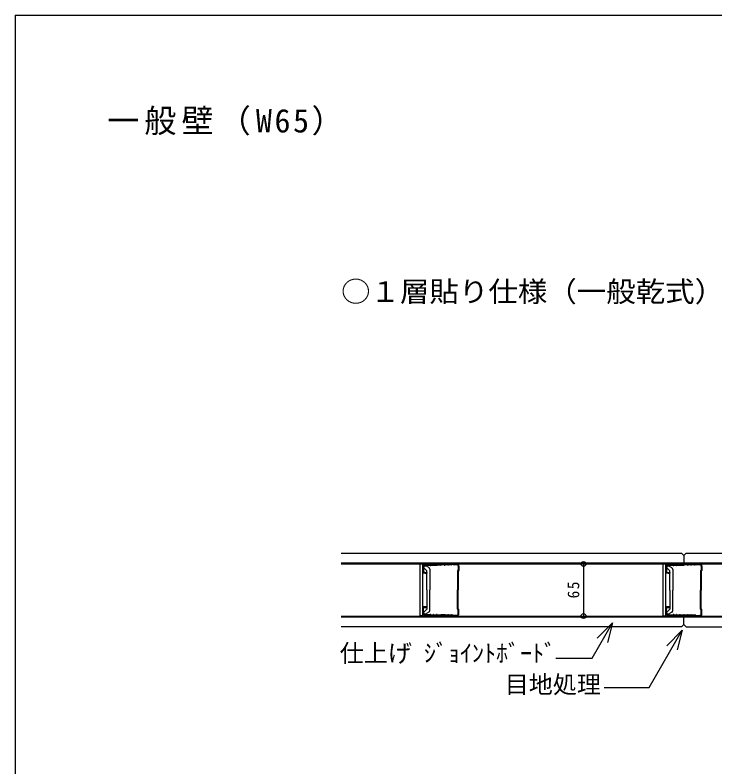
# Model space of a CAD drawing. Units: millimetres, scale not verified. Extents: x -1375 to 1375, y -973 to 950.
# Drawn here: x -1375 to -502, y 13 to 950 of the extents above; entities that cross this region are included whole.
import ezdxf
from ezdxf.enums import TextEntityAlignment as Align

# ---------------------------------------------------------------- set-up
doc = ezdxf.new("R2010")
doc.units = ezdxf.units.MM
doc.header["$LTSCALE"] = 10
doc.header["$PDMODE"] = 32
doc.header["$PDSIZE"] = 6
for name, color, linetype in [('1-1_中線', 7, 'Continuous'), ('1-2_太線１', 2, 'Continuous'), ('1-3_太線２', 3, 'Continuous'), ('1-5_寸法', 4, 'Continuous'), ('1-6_文字', 4, 'Continuous'), ('1-9_ハッチ', 4, 'Continuous'), ('F-3_太線２', 7, 'Continuous')]:
    doc.layers.add(name, color=color, linetype=linetype)
doc.styles.add('ＭＳ ゴシック', font='')
doc.styles.get('ＭＳ ゴシック').set_extended_font_data('MS Gothic')

msp = doc.modelspace()

# ---------------------------------------------------------------- linework, layer by layer
at = {"layer": '1-1_中線'}
for p, q in [((-968.73, 267.19), (-215.76, 267.19)), ((-968.73, 266.39), (-215.76, 266.39)), ((-968.73, 201.39), (-215.76, 201.39)), ((-968.73, 200.59), (-215.76, 200.59))]:
    msp.add_line(p, q, dxfattribs=at)
at = {"layer": '1-2_太線１'}
for p, q in [((-866.75, 262.78), (-866.75, 257.68)), ((-865.95, 262.78), (-865.95, 257.68)), ((-864.11, 265.48), (-859.25, 265.59)), ((-864.09, 264.68), (-859.23, 264.79)), ((-859.36, 264.8), (-857.53, 264.56)), ((-859.25, 265.59), (-857.42, 265.35)), ((-857.05, 265.36), (-855.44, 265.67)), ((-856.91, 264.57), (-855.29, 264.88)), ((-855.17, 264.88), (-853.54, 264.65)), ((-855.06, 265.67), (-853.43, 265.44)), ((-853.06, 265.45), (-851.44, 265.76)), ((-852.91, 264.67), (-851.29, 264.97)), ((-851.17, 264.97), (-849.54, 264.74)), ((-851.06, 265.77), (-849.43, 265.54)), ((-849.06, 265.54), (-847.44, 265.85)), ((-848.91, 264.76), (-847.29, 265.06)), ((-847.2, 265.07), (-844.43, 264.85)), ((-847.13, 265.87), (-844.36, 265.64)), ((-841.37, 266), (-844.13, 265.65)), ((-841.27, 265.21), (-844.03, 264.85)), ((-839.55, 264.97), (-841.18, 265.21)), ((-839.43, 265.77), (-841.06, 266)), ((-837.44, 266.08), (-839.06, 265.77)), ((-837.29, 265.29), (-838.91, 264.99)), ((-835.55, 265.07), (-837.18, 265.3)), ((-835.44, 265.86), (-837.07, 266.09)), ((-833.44, 266.17), (-835.06, 265.87)), ((-833.29, 265.39), (-834.91, 265.08)), ((-831.55, 265.16), (-833.18, 265.39)), ((-831.44, 265.95), (-833.07, 266.18)), ((-829.25, 266.28), (-831.07, 265.96)), ((-829.17, 265.49), (-830.93, 265.17)), ((-829.25, 266.28), (-824.52, 266.39)), ((-829.17, 265.49), (-824.5, 265.59)), ((-821.76, 263.69), (-821.76, 258.46)), ((-563.75, 262.66), (-563.75, 257.55)), ((-562.95, 262.66), (-562.95, 257.55)), ((-561.11, 265.35), (-556.25, 265.47)), ((-561.09, 264.55), (-556.23, 264.67)), ((-556.36, 264.67), (-554.53, 264.43)), ((-556.25, 265.47), (-554.42, 265.22)), ((-554.05, 265.23), (-552.44, 265.54)), ((-553.91, 264.45), (-552.29, 264.75)), ((-552.17, 264.76), (-550.54, 264.52)), ((-552.06, 265.55), (-550.43, 265.32)), ((-550.06, 265.32), (-548.44, 265.63)), ((-549.91, 264.54), (-548.29, 264.85)), ((-548.17, 264.85), (-546.54, 264.62)), ((-548.06, 265.64), (-546.43, 265.41)), ((-546.06, 265.42), (-544.44, 265.72)), ((-545.91, 264.63), (-544.29, 264.94)), ((-544.2, 264.94), (-541.43, 264.72)), ((-544.13, 265.74), (-541.36, 265.52)), ((-538.37, 265.87), (-541.13, 265.52)), ((-538.27, 265.08), (-541.03, 264.73)), ((-536.55, 264.85), (-538.18, 265.08)), ((-536.43, 265.64), (-538.06, 265.87)), ((-534.44, 265.95), (-536.06, 265.65)), ((-534.29, 265.17), (-535.91, 264.86)), ((-532.55, 264.94), (-534.18, 265.17)), ((-532.44, 265.73), (-534.07, 265.96)), ((-530.44, 266.05), (-532.06, 265.74)), ((-530.29, 265.26), (-531.91, 264.95)), ((-528.55, 265.03), (-530.18, 265.26)), ((-528.44, 265.82), (-530.07, 266.05)), ((-526.25, 266.16), (-528.07, 265.83)), ((-526.17, 265.36), (-527.93, 265.04)), ((-526.25, 266.16), (-521.52, 266.27)), ((-526.17, 265.36), (-521.5, 265.47)), ((-518.76, 263.57), (-518.76, 258.33)), ((-864, 255.78), (-861.77, 255.83)), ((-863.99, 254.98), (-861.75, 255.03)), ((-861.77, 255.83), (-861.75, 255.03)), ((-823.56, 257.79), (-823.56, 233.96)), ((-821.76, 258.46), (-822.76, 257.46)), ((-822.76, 257.46), (-822.76, 233.96)), ((-561, 255.65), (-558.77, 255.71)), ((-560.99, 254.85), (-558.75, 254.91)), ((-558.77, 255.71), (-558.75, 254.91)), ((-520.56, 257.66), (-520.56, 233.83)), ((-518.76, 258.33), (-519.76, 257.33)), ((-519.76, 257.33), (-519.76, 233.83)), ((-823.56, 210.13), (-823.56, 233.96)), ((-822.76, 210.46), (-822.76, 233.96)), ((-520.56, 210), (-520.56, 233.83)), ((-519.76, 210.33), (-519.76, 233.83)), ((-866.75, 205.13), (-866.75, 210.23)), ((-865.95, 205.13), (-865.95, 210.23)), ((-864, 212.13), (-861.77, 212.08)), ((-863.99, 212.93), (-861.75, 212.88)), ((-861.77, 212.08), (-861.75, 212.88)), ((-821.76, 209.46), (-822.76, 210.46)), ((-563.75, 205.01), (-563.75, 210.11)), ((-562.95, 205.01), (-562.95, 210.11)), ((-561, 212.01), (-558.77, 211.95)), ((-560.99, 212.81), (-558.75, 212.75)), ((-558.77, 211.95), (-558.75, 212.75)), ((-518.76, 209.33), (-519.76, 210.33)), ((-864.11, 202.43), (-859.25, 202.32)), ((-864.09, 203.23), (-859.23, 203.12)), ((-859.36, 203.11), (-857.53, 203.36)), ((-859.25, 202.32), (-857.42, 202.57)), ((-857.05, 202.56), (-855.44, 202.25)), ((-856.91, 203.34), (-855.29, 203.04)), ((-855.17, 203.03), (-853.54, 203.26)), ((-855.06, 202.24), (-853.43, 202.47)), ((-853.06, 202.46), (-851.44, 202.16)), ((-852.91, 203.25), (-851.29, 202.94)), ((-851.17, 202.94), (-849.54, 203.17)), ((-851.06, 202.15), (-849.43, 202.38)), ((-849.06, 202.37), (-847.44, 202.06)), ((-848.91, 203.16), (-847.29, 202.85)), ((-847.2, 202.85), (-844.43, 203.07)), ((-847.13, 202.05), (-844.36, 202.27)), ((-841.37, 201.92), (-844.13, 202.27)), ((-841.27, 202.71), (-844.03, 203.06)), ((-839.55, 202.94), (-841.18, 202.71)), ((-839.43, 202.15), (-841.06, 201.92)), ((-837.44, 201.83), (-839.06, 202.14)), ((-837.29, 202.62), (-838.91, 202.93)), ((-835.55, 202.85), (-837.18, 202.62)), ((-835.44, 202.06), (-837.07, 201.83)), ((-833.44, 201.74), (-835.06, 202.05)), ((-833.29, 202.53), (-834.91, 202.83)), ((-831.55, 202.76), (-833.18, 202.53)), ((-831.44, 201.97), (-833.07, 201.73)), ((-829.25, 201.63), (-831.07, 201.96)), ((-829.17, 202.43), (-830.93, 202.75)), ((-829.25, 201.63), (-824.52, 201.52)), ((-829.17, 202.43), (-824.5, 202.32)), ((-561.11, 202.31), (-556.25, 202.19)), ((-561.09, 203.11), (-556.23, 202.99)), ((-556.36, 202.99), (-554.53, 203.23)), ((-556.25, 202.19), (-554.42, 202.44)), ((-554.05, 202.43), (-552.44, 202.12)), ((-553.91, 203.21), (-552.29, 202.91)), ((-552.17, 202.91), (-550.54, 203.14)), ((-552.06, 202.11), (-550.43, 202.34)), ((-550.06, 202.34), (-548.44, 202.03)), ((-549.91, 203.12), (-548.29, 202.82)), ((-548.17, 202.81), (-546.54, 203.04)), ((-548.06, 202.02), (-546.43, 202.25)), ((-546.06, 202.24), (-544.44, 201.94)), ((-545.91, 203.03), (-544.29, 202.72)), ((-544.2, 202.72), (-541.43, 202.94)), ((-544.13, 201.92), (-541.36, 202.15)), ((-538.37, 201.79), (-541.13, 202.14)), ((-538.27, 202.58), (-541.03, 202.93)), ((-536.55, 202.81), (-538.18, 202.58)), ((-536.43, 202.02), (-538.06, 201.79)), ((-534.44, 201.71), (-536.06, 202.01)), ((-534.29, 202.49), (-535.91, 202.8)), ((-532.55, 202.72), (-534.18, 202.49)), ((-532.44, 201.93), (-534.07, 201.7)), ((-530.44, 201.62), (-532.06, 201.92)), ((-530.29, 202.4), (-531.91, 202.71)), ((-528.55, 202.63), (-530.18, 202.4)), ((-528.44, 201.84), (-530.07, 201.61)), ((-526.25, 201.5), (-528.07, 201.83)), ((-526.17, 202.3), (-527.93, 202.62)), ((-526.25, 201.5), (-521.52, 201.39)), ((-526.17, 202.3), (-521.5, 202.19))]:
    msp.add_line(p, q, dxfattribs=at)
for points in [[(-822.56, 263.69), (-822.56, 258.79), (-823.56, 257.79)], [(-519.56, 263.57), (-519.56, 258.66), (-520.56, 257.66)], [(-822.56, 204.22), (-822.56, 209.13), (-823.56, 210.13)], [(-821.76, 204.22), (-821.76, 204.57), (-821.76, 209.46)], [(-519.56, 204.09), (-519.56, 209), (-520.56, 210)], [(-518.76, 204.09), (-518.76, 204.45), (-518.76, 209.33)]]:
    msp.add_lwpolyline(points, dxfattribs=at)
for centre, radius, start, end in [((-864.05, 262.78), 2.7, 91.31999, 180), ((-864.05, 262.78), 1.9, 91.31999, 180), ((-857.27, 266.49), 1.95, 262.40431, 271.31999), ((-857.27, 266.49), 1.15, 262.40431, 271.31999), ((-857.27, 266.49), 1.15, 271.31999, 280.72708), ((-857.27, 266.49), 1.95, 271.31999, 280.72708), ((-855.22, 264.54), 1.15, 91.31999, 100.72708), ((-855.22, 264.54), 0.35, 91.31999, 100.72708), ((-855.22, 264.54), 1.15, 81.9129, 91.31999), ((-855.22, 264.54), 0.35, 81.9129, 91.31999), ((-853.27, 266.58), 1.95, 261.9129, 271.31999), ((-853.27, 266.58), 1.15, 261.9129, 271.31999), ((-853.27, 266.58), 1.15, 271.31999, 280.72708), ((-853.27, 266.58), 1.95, 271.31999, 280.72708), ((-851.22, 264.63), 1.15, 91.31999, 100.72708), ((-851.22, 264.63), 0.35, 91.31999, 100.72708), ((-851.22, 264.63), 1.15, 81.9129, 91.31999), ((-851.22, 264.63), 0.35, 81.9129, 91.31999), ((-849.27, 266.67), 1.95, 261.9129, 271.31999), ((-849.27, 266.67), 1.15, 261.9129, 271.31999), ((-849.27, 266.67), 1.15, 271.31999, 280.72708), ((-849.27, 266.67), 1.95, 271.31999, 280.72708), ((-847.22, 264.72), 1.15, 91.31999, 100.72708), ((-847.22, 264.72), 0.35, 91.31999, 100.72708), ((-847.22, 264.72), 1.15, 81.9129, 91.31999), ((-847.22, 264.72), 0.35, 81.9129, 91.31999), ((-844.27, 266.79), 1.95, 265.37427, 271.31999), ((-844.27, 266.79), 1.15, 265.37427, 271.31999), ((-844.27, 266.79), 1.15, 271.31998, 277.26572), ((-844.27, 266.79), 1.95, 271.31998, 277.26572), ((-841.23, 264.86), 1.15, 91.31998, 100.72707), ((-841.23, 264.86), 0.35, 91.31998, 100.72707), ((-841.23, 264.86), 1.15, 81.91289, 91.31998), ((-841.23, 264.86), 0.35, 81.91289, 91.31998), ((-839.27, 266.9), 1.95, 261.91289, 271.31998), ((-839.27, 266.9), 1.15, 261.91289, 271.31998), ((-839.27, 266.9), 1.15, 271.31998, 280.72707), ((-839.27, 266.9), 1.95, 271.31998, 280.72707), ((-837.23, 264.95), 1.15, 91.31998, 100.72707), ((-837.23, 264.95), 0.35, 91.31998, 100.72707), ((-837.23, 264.95), 1.15, 81.91289, 91.31998), ((-837.23, 264.95), 0.35, 81.91289, 91.31998), ((-835.27, 267), 1.95, 261.91289, 271.31998), ((-835.27, 267), 1.15, 261.91289, 271.31998), ((-835.27, 267), 1.15, 271.31998, 280.72707), ((-835.27, 267), 1.95, 271.31998, 280.72707), ((-833.23, 265.04), 1.15, 91.31998, 100.72707), ((-833.23, 265.04), 0.35, 91.31998, 100.72707), ((-833.23, 265.04), 1.15, 81.91289, 91.31998), ((-833.23, 265.04), 0.35, 81.91289, 91.31998), ((-831.28, 267.09), 1.95, 261.91289, 271.31998), ((-831.28, 267.09), 1.15, 261.91289, 271.31998), ((-831.28, 267.09), 1.15, 271.31998, 280.23567), ((-831.28, 267.09), 1.95, 271.31998, 280.23567), ((-824.46, 263.69), 2.7, 359.99998, 91.31999), ((-824.46, 263.69), 1.9, 359.99998, 91.31999), ((-561.05, 262.66), 2.7, 91.31999, 180), ((-561.05, 262.66), 1.9, 91.31999, 180), ((-554.27, 266.36), 1.95, 262.40431, 271.31999), ((-554.27, 266.36), 1.15, 262.40431, 271.31999), ((-554.27, 266.36), 1.15, 271.31999, 280.72708), ((-554.27, 266.36), 1.95, 271.31999, 280.72708), ((-552.22, 264.41), 1.15, 91.31999, 100.72708), ((-552.22, 264.41), 0.35, 91.31999, 100.72708), ((-552.22, 264.41), 1.15, 81.9129, 91.31999), ((-552.22, 264.41), 0.35, 81.9129, 91.31999), ((-550.27, 266.45), 1.95, 261.9129, 271.31999), ((-550.27, 266.45), 1.15, 261.9129, 271.31999), ((-550.27, 266.45), 1.15, 271.31999, 280.72708), ((-550.27, 266.45), 1.95, 271.31999, 280.72708), ((-548.22, 264.5), 1.15, 91.31999, 100.72708), ((-548.22, 264.5), 0.35, 91.31999, 100.72708), ((-548.22, 264.5), 1.15, 81.9129, 91.31999), ((-548.22, 264.5), 0.35, 81.9129, 91.31999), ((-546.27, 266.55), 1.95, 261.9129, 271.31999), ((-546.27, 266.55), 1.15, 261.9129, 271.31999), ((-546.27, 266.55), 1.15, 271.31999, 280.72708), ((-546.27, 266.55), 1.95, 271.31999, 280.72708), ((-544.22, 264.59), 1.15, 91.31999, 100.72708), ((-544.22, 264.59), 0.35, 91.31999, 100.72708), ((-544.22, 264.59), 1.15, 81.9129, 91.31999), ((-544.22, 264.59), 0.35, 81.9129, 91.31999), ((-541.27, 266.66), 1.95, 265.37427, 271.31999), ((-541.27, 266.66), 1.15, 265.37427, 271.31999), ((-541.27, 266.66), 1.15, 271.31998, 277.26572), ((-541.27, 266.66), 1.95, 271.31998, 277.26572), ((-538.23, 264.73), 1.15, 91.31998, 100.72707), ((-538.23, 264.73), 0.35, 91.31998, 100.72707), ((-538.23, 264.73), 1.15, 81.91289, 91.31998), ((-538.23, 264.73), 0.35, 81.91289, 91.31998), ((-536.27, 266.78), 1.95, 261.91289, 271.31998), ((-536.27, 266.78), 1.15, 261.91289, 271.31998), ((-536.27, 266.78), 1.15, 271.31998, 280.72707), ((-536.27, 266.78), 1.95, 271.31998, 280.72707), ((-534.23, 264.82), 1.15, 91.31998, 100.72707), ((-534.23, 264.82), 0.35, 91.31998, 100.72707), ((-534.23, 264.82), 1.15, 81.91289, 91.31998), ((-534.23, 264.82), 0.35, 81.91289, 91.31998), ((-532.27, 266.87), 1.95, 261.91289, 271.31998), ((-532.27, 266.87), 1.15, 261.91289, 271.31998), ((-532.27, 266.87), 1.15, 271.31998, 280.72707), ((-532.27, 266.87), 1.95, 271.31998, 280.72707), ((-530.23, 264.92), 1.15, 91.31998, 100.72707), ((-530.23, 264.92), 0.35, 91.31998, 100.72707), ((-530.23, 264.92), 1.15, 81.91289, 91.31998), ((-530.23, 264.92), 0.35, 81.91289, 91.31998), ((-528.28, 266.96), 1.95, 261.91289, 271.31998), ((-528.28, 266.96), 1.15, 261.91289, 271.31998), ((-528.28, 266.96), 1.15, 271.31998, 280.23567), ((-528.28, 266.96), 1.95, 271.31998, 280.23567), ((-521.46, 263.57), 2.7, 359.99998, 91.31999), ((-521.46, 263.57), 1.9, 359.99998, 91.31999), ((-864.05, 257.68), 2.7, 180, 271.31999), ((-864.05, 257.68), 1.9, 180, 271.31999), ((-561.05, 257.55), 2.7, 180, 271.31999), ((-561.05, 257.55), 1.9, 180, 271.31999), ((-864.05, 210.23), 2.7, 88.67999, 180), ((-864.05, 210.23), 1.9, 88.67999, 180), ((-561.05, 210.11), 2.7, 88.67999, 180), ((-561.05, 210.11), 1.9, 88.67999, 180), ((-864.05, 205.13), 2.7, 180, 268.67999), ((-864.05, 205.13), 1.9, 180, 268.67999), ((-857.27, 201.43), 1.95, 88.67999, 97.59567), ((-857.27, 201.43), 1.15, 88.67999, 97.59567), ((-857.27, 201.43), 1.15, 79.2729, 88.67999), ((-857.27, 201.43), 1.95, 79.2729, 88.67999), ((-855.22, 203.38), 1.15, 259.2729, 268.67999), ((-855.22, 203.38), 0.35, 259.2729, 268.67999), ((-855.22, 203.38), 1.15, 268.67999, 278.08708), ((-855.22, 203.38), 0.35, 268.67999, 278.08708), ((-853.27, 201.33), 1.95, 88.67999, 98.08708), ((-853.27, 201.33), 1.15, 88.67999, 98.08708), ((-853.27, 201.33), 1.15, 79.2729, 88.67999), ((-853.27, 201.33), 1.95, 79.2729, 88.67999), ((-851.22, 203.29), 1.15, 259.2729, 268.67999), ((-851.22, 203.29), 0.35, 259.2729, 268.67999), ((-851.22, 203.29), 1.15, 268.67999, 278.08708), ((-851.22, 203.29), 0.35, 268.67999, 278.08708), ((-849.27, 201.24), 1.95, 88.67999, 98.08708), ((-849.27, 201.24), 1.15, 88.67999, 98.08708), ((-849.27, 201.24), 1.15, 79.2729, 88.67999), ((-849.27, 201.24), 1.95, 79.2729, 88.67999), ((-847.22, 203.19), 1.15, 259.2729, 268.67999), ((-847.22, 203.19), 0.35, 259.2729, 268.67999), ((-847.22, 203.19), 1.15, 268.67999, 278.08708), ((-847.22, 203.19), 0.35, 268.67999, 278.08708), ((-844.27, 201.13), 1.95, 88.67999, 94.62572), ((-844.27, 201.13), 1.15, 88.67999, 94.62572), ((-844.27, 201.13), 1.15, 82.73425, 88.67998), ((-844.27, 201.13), 1.95, 82.73425, 88.67998), ((-841.23, 203.06), 1.15, 259.27289, 268.67998), ((-841.23, 203.06), 0.35, 259.27289, 268.67998), ((-841.23, 203.06), 1.15, 268.67998, 278.08707), ((-841.23, 203.06), 0.35, 268.67998, 278.08707), ((-839.27, 201.01), 1.95, 88.67998, 98.08707), ((-839.27, 201.01), 1.15, 88.67998, 98.08707), ((-839.27, 201.01), 1.15, 79.27289, 88.67998), ((-839.27, 201.01), 1.95, 79.27289, 88.67998), ((-837.23, 202.96), 1.15, 259.27289, 268.67998), ((-837.23, 202.96), 0.35, 259.27289, 268.67998), ((-837.23, 202.96), 1.15, 268.67998, 278.08707), ((-837.23, 202.96), 0.35, 268.67998, 278.08707), ((-835.27, 200.92), 1.95, 88.67998, 98.08707), ((-835.27, 200.92), 1.15, 88.67998, 98.08707), ((-835.27, 200.92), 1.15, 79.27289, 88.67998), ((-835.27, 200.92), 1.95, 79.27289, 88.67998), ((-833.23, 202.87), 1.15, 259.27289, 268.67998), ((-833.23, 202.87), 0.35, 259.27289, 268.67998), ((-833.23, 202.87), 1.15, 268.67998, 278.08707), ((-833.23, 202.87), 0.35, 268.67998, 278.08707), ((-831.28, 200.83), 1.95, 88.67998, 98.08707), ((-831.28, 200.83), 1.15, 88.67998, 98.08707), ((-831.28, 200.83), 1.15, 79.7643, 88.67998), ((-831.28, 200.83), 1.95, 79.7643, 88.67998), ((-824.46, 204.22), 2.7, 268.67999, 0), ((-824.46, 204.22), 1.9, 268.67999, 0), ((-561.05, 205.01), 2.7, 180, 268.67999), ((-561.05, 205.01), 1.9, 180, 268.67999), ((-554.27, 201.3), 1.95, 88.67999, 97.59567), ((-554.27, 201.3), 1.15, 88.67999, 97.59567), ((-554.27, 201.3), 1.15, 79.2729, 88.67999), ((-554.27, 201.3), 1.95, 79.2729, 88.67999), ((-552.22, 203.25), 1.15, 259.2729, 268.67999), ((-552.22, 203.25), 0.35, 259.2729, 268.67999), ((-552.22, 203.25), 1.15, 268.67999, 278.08708), ((-552.22, 203.25), 0.35, 268.67999, 278.08708), ((-550.27, 201.21), 1.95, 88.67999, 98.08708), ((-550.27, 201.21), 1.15, 88.67999, 98.08708), ((-550.27, 201.21), 1.15, 79.2729, 88.67999), ((-550.27, 201.21), 1.95, 79.2729, 88.67999), ((-548.22, 203.16), 1.15, 259.2729, 268.67999), ((-548.22, 203.16), 0.35, 259.2729, 268.67999), ((-548.22, 203.16), 1.15, 268.67999, 278.08708), ((-548.22, 203.16), 0.35, 268.67999, 278.08708), ((-546.27, 201.11), 1.95, 88.67999, 98.08708), ((-546.27, 201.11), 1.15, 88.67999, 98.08708), ((-546.27, 201.11), 1.15, 79.2729, 88.67999), ((-546.27, 201.11), 1.95, 79.2729, 88.67999), ((-544.22, 203.07), 1.15, 259.2729, 268.67999), ((-544.22, 203.07), 0.35, 259.2729, 268.67999), ((-544.22, 203.07), 1.15, 268.67999, 278.08708), ((-544.22, 203.07), 0.35, 268.67999, 278.08708), ((-541.27, 201), 1.95, 88.67999, 94.62572), ((-541.27, 201), 1.15, 88.67999, 94.62572), ((-541.27, 201), 1.15, 82.73425, 88.67998), ((-541.27, 201), 1.95, 82.73425, 88.67998), ((-538.23, 202.93), 1.15, 259.27289, 268.67998), ((-538.23, 202.93), 0.35, 259.27289, 268.67998), ((-538.23, 202.93), 1.15, 268.67998, 278.08707), ((-538.23, 202.93), 0.35, 268.67998, 278.08707), ((-536.27, 200.88), 1.95, 88.67998, 98.08707), ((-536.27, 200.88), 1.15, 88.67998, 98.08707), ((-536.27, 200.88), 1.15, 79.27289, 88.67998), ((-536.27, 200.88), 1.95, 79.27289, 88.67998), ((-534.23, 202.84), 1.15, 259.27289, 268.67998), ((-534.23, 202.84), 0.35, 259.27289, 268.67998), ((-534.23, 202.84), 1.15, 268.67998, 278.08707), ((-534.23, 202.84), 0.35, 268.67998, 278.08707), ((-532.27, 200.79), 1.95, 88.67998, 98.08707), ((-532.27, 200.79), 1.15, 88.67998, 98.08707), ((-532.27, 200.79), 1.15, 79.27289, 88.67998), ((-532.27, 200.79), 1.95, 79.27289, 88.67998), ((-530.23, 202.74), 1.15, 259.27289, 268.67998), ((-530.23, 202.74), 0.35, 259.27289, 268.67998), ((-530.23, 202.74), 1.15, 268.67998, 278.08707), ((-530.23, 202.74), 0.35, 268.67998, 278.08707), ((-528.28, 200.7), 1.95, 88.67998, 98.08707), ((-528.28, 200.7), 1.15, 88.67998, 98.08707), ((-528.28, 200.7), 1.15, 79.7643, 88.67998), ((-528.28, 200.7), 1.95, 79.7643, 88.67998), ((-521.46, 204.09), 2.7, 268.67999, 0), ((-521.46, 204.09), 1.9, 268.67999, 0)]:
    msp.add_arc(centre, radius, start, end, dxfattribs=at)
at = {"layer": '1-3_太線２'}
for p, q in [((-968.73, 279.69), (-544.09, 279.69)), ((-541.26, 276.87), (-541.26, 267.19)), ((-538.43, 279.69), (-215.76, 279.69)), ((-215.76, 267.19), (-968.73, 267.19)), ((-215.76, 200.59), (-968.73, 200.59)), ((-544.09, 188.09), (-968.73, 188.09)), ((-538.43, 188.09), (-541.26, 190.92)), ((-538.43, 188.09), (-215.76, 188.09))]:
    msp.add_line(p, q, dxfattribs=at)
for points in [[(-538.43, 279.69), (-541.26, 276.87), (-544.09, 279.69)], [(-544.09, 188.09), (-541.26, 190.92), (-541.26, 200.59)]]:
    msp.add_lwpolyline(points, dxfattribs=at)
at = {"layer": '1-5_寸法'}
msp.add_line((-666.44, 266.39), (-666.44, 201.39), dxfattribs=at)
at = {"layer": '1-5_寸法', "color": 3}
for p in [(-666.44, 266.39), (-666.44, 201.39)]:
    msp.add_point(p, dxfattribs=at)
at = {"layer": '1-6_文字'}
for p, q in [((-630.04, 193.08), (-636.6, 168.59)), ((-543.16, 183.61), (-562.38, 164.38)), ((-543.16, 183.61), (-549.72, 159.12))]:
    msp.add_line(p, q, dxfattribs=at)
for points in [[(-700.83, 148.83), (-655.58, 148.83), (-630.04, 193.08), (-649.26, 173.85)], [(-640.5, 112.13), (-584.42, 112.13), (-543.16, 183.61)]]:
    msp.add_lwpolyline(points, dxfattribs=at)
at = {"layer": '1-9_ハッチ'}
for p, q in [((-866.76, 266.39), (-869.99, 266.39)), ((-869.99, 201.52), (-869.99, 266.39)), ((-866.76, 201.52), (-866.76, 266.39)), ((-865.58, 262.49), (-865.89, 261.96)), ((-859.35, 261.78), (-862.17, 263.41)), ((-563.76, 266.27), (-566.99, 266.27)), ((-566.99, 201.39), (-566.99, 266.27)), ((-563.76, 201.39), (-563.76, 266.27)), ((-556.35, 261.65), (-559.17, 263.28)), ((-861.75, 255.03), (-866.76, 255.03)), ((-865.89, 261.96), (-861.75, 257.83)), ((-861.75, 254.97), (-861.75, 257.83)), ((-861.75, 233.96), (-861.75, 254.97)), ((-858.1, 259.62), (-858.1, 233.96)), ((-558.75, 254.91), (-563.76, 254.91)), ((-562.58, 262.37), (-562.89, 261.84)), ((-562.89, 261.84), (-558.75, 257.7)), ((-558.75, 254.84), (-558.75, 257.7)), ((-558.75, 233.83), (-558.75, 254.84)), ((-555.1, 259.49), (-555.1, 233.83)), ((-861.75, 233.96), (-861.75, 212.94)), ((-858.1, 208.3), (-858.1, 233.96)), ((-558.75, 233.83), (-558.75, 212.82)), ((-555.1, 208.17), (-555.1, 233.83)), ((-861.75, 212.88), (-866.76, 212.88)), ((-865.89, 205.95), (-861.75, 210.09)), ((-861.75, 212.94), (-861.75, 210.09)), ((-558.75, 212.75), (-563.76, 212.75)), ((-562.89, 205.82), (-558.75, 209.96)), ((-558.75, 212.82), (-558.75, 209.96)), ((-866.76, 201.52), (-869.99, 201.52)), ((-865.58, 205.42), (-865.89, 205.95)), ((-859.35, 206.13), (-862.17, 204.51)), ((-563.76, 201.39), (-566.99, 201.39)), ((-562.58, 205.29), (-562.89, 205.82)), ((-556.35, 206.01), (-559.17, 204.38))]:
    msp.add_line(p, q, dxfattribs=at)
for centre, start, end in [((-863.42, 261.24), 60, 150), ((-560.42, 261.12), 60, 150), ((-860.6, 259.62), 0, 60), ((-557.6, 259.49), 0, 60), ((-860.6, 208.3), 300, 0), ((-557.6, 208.17), 300, 0), ((-863.42, 206.67), 210, 300), ((-560.42, 206.54), 210, 300)]:
    msp.add_arc(centre, 2.5, start, end, dxfattribs=at)
at = {"layer": 'F-3_太線２', "color": 3}
for q in [(1374.67, 950.5), (-1375.33, -949.5)]:
    msp.add_line((-1375.33, 950.5), q, dxfattribs=at)

# ---------------------------------------------------------------- texts
at = {"layer": '1-5_寸法', "insert": (-671.44, 223.39), "char_height": 14.66, "attachment_point": 7, "rotation": 90, "style": 'ＭＳ ゴシック'}
msp.add_mtext('\\T1.21;\\W0.95;65', dxfattribs=at)
at = {"layer": '1-6_文字', "color": 7, "style": 'ＭＳ ゴシック', "width": 1.05}
msp.add_text('○１層貼り仕様（一般乾式）', height=25.66, dxfattribs=at).set_placement((-968.73, 585.3), align=Align.BOTTOM_LEFT)
at = {"layer": '1-6_文字', "style": 'ＭＳ ゴシック'}
for s, p in [('仕上げ ｼﾞｮｲﾝﾄﾎﾞｰﾄﾞ', (-970.41, 137.52)), ('目地処理', (-764.63, 98.44))]:
    msp.add_text(s, height=21.99, dxfattribs=at).set_placement(p, align=Align.BOTTOM_LEFT)
at = {"layer": '1-6_文字', "color": 3, "insert": (-1260.52, 800.28), "char_height": 29.33, "attachment_point": 7, "style": 'ＭＳ ゴシック'}
msp.add_mtext('\\T1.16;一般壁（W65）', dxfattribs=at)

doc.saveas('drawing.dxf')
